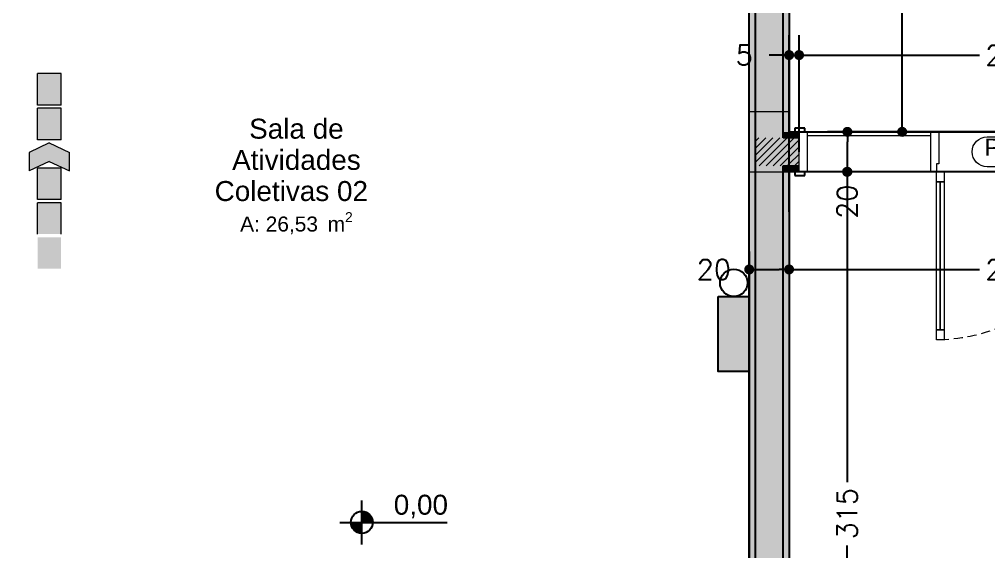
# Model space of a CAD drawing. Header units: metres. Extents: x -1783 to 21505, y -57 to 13660.
# Drawn here: x 12548 to 13033.8, y 10201 to 10467.5 of the extents above; entities that cross this region are included whole.
import ezdxf
from ezdxf.enums import TextEntityAlignment as Align

# ---------------------------------------------------------------- set-up
doc = ezdxf.new("R2010")
doc.units = ezdxf.units.M
doc.header["$MEASUREMENT"] = 0
doc.linetypes.add('Dashed', pattern=[0.07, 0.045, -0.025])
for name, color, linetype, lineweight in [('Bombeiro', 1, 'Continuous', 0), ('Concreto moldado in loco_Pilares.IFC Model_Caneta_No__241', 7, 'Continuous', 13), ('Concreto moldado in loco_Pilares.IFC Model_Caneta_No__4', 7, 'Continuous', 20), ('Marcadores de Porta Archicad_Caneta_No__98', 7, 'Continuous', 0), ('PAREDE CONSTRUIR_Caneta_No__241', 7, 'Continuous', 13), ('PAREDE CONSTRUIR_Caneta_No__3', 7, 'Continuous', 25), ('Portas Archicad_Caneta_No__241', 7, 'Continuous', 13), ('Portas Archicad_Caneta_No__3', 7, 'Continuous', 25), ('Selos de Zona Archicad_Caneta_No__11', 7, 'Continuous', 5)]:
    doc.layers.add(name, color=color, linetype=linetype, lineweight=lineweight)
for name, color, linetype in [('colorida chamar atenção', 10, 'Continuous'), ('Concreto moldado in loco_Pilares.IFC Model', 7, 'Continuous'), ('cotas', 7, 'Continuous'), ('COTAS EXECUTIVO.EXEC', 7, 'Continuous'), ('Marcadores de Porta Archicad', 7, 'Continuous'), ('PAREDE CONSTRUIR', 7, 'Continuous'), ('Portas Archicad', 7, 'Continuous'), ('ZONA', 7, 'Continuous')]:
    doc.layers.add(name, color=color, linetype=linetype)
doc.layers.add('Portas Archicad_Caneta_No__97', color=7, linetype='Continuous', lineweight=5, true_color=0x6b6b6b)
doc.styles.add('GENERATED_STYLE_1', font='arial.ttf')
doc.styles.add('R80', font='romans.shx', dxfattribs={"height": 10})
doc.dimstyles.new('1-50', dxfattribs={"dimtxt": 10, "dimasz": 5, "dimexe": 10, "dimexo": 10, "dimgap": 3, "dimtad": 1, "dimdec": 1, "dimrnd": 1, "dimdsep": 46, "dimtxsty": 'R80', "dimblk": 'DOT', "dimcen": 0, "dimclrd": 252, "dimclre": 252, "dimclrt": 252, "dimadec": 0, "dimazin": 0, "dimtfac": 1, "dimtdec": 1, "dimtix": 1, "dimtmove": 2, "dimatfit": 3, "dimldrblk": 'DOT', "dimfxl": 1, "dimtolj": 1, "dimarcsym": 0})
pattern_1 = [(45, (18585.2446, 16071.2687), (-1.76776695, 1.76776695), [])]

# ---------------------------------------------------------------- blocks, each defined once
blk = doc.blocks.new('iluminação')
at = {"layer": 'colorida chamar atenção'}
blk.add_hatch(color=256, dxfattribs=at).paths.add_polyline_path([(15.52, 37.5), (0, 37.5), (0, 0), (15.52, 0)])
blk.add_lwpolyline([(0, 37.5), (15.52, 37.5), (15.52, 0), (0, 0)], close=True, dxfattribs=at)
blk.add_circle((7.76, 44.38), 6.88, dxfattribs=at)
blk = doc.blocks.new('_Dot')
at = {"color": 0, "linetype": 'ByBlock', "lineweight": -2}
blk.add_line((-0.5, 0), (-1, 0), dxfattribs=at)
at = {"color": 0, "linetype": 'ByBlock', "const_width": 0.5}
blk.add_lwpolyline([(-0.25, 0, 1), (0.25, 0, 1)], format="xyb", close=True, dxfattribs=at)
blk = doc.blocks.new('*D7135')
at = {"layer": 'COTAS EXECUTIVO.EXEC', "color": 252, "lineweight": -2, "transparency": 16777216}
for p, q in [((12451.34, 10646.21), (13000.52, 10646.21)), ((12990.52, 10641.21), (12990.52, 10530.82)), ((12990.52, 10416.21), (12990.52, 10499.11)), ((12943.84, 10411.21), (13000.52, 10411.21))]:
    blk.add_line(p, q, dxfattribs=at)
at = {"layer": 'COTAS EXECUTIVO.EXEC', "color": 252, "lineweight": -2, "transparency": 16777216, "xscale": 5, "yscale": 5, "zscale": 5}
for p, rotation in [((12990.52, 10646.21), 90), ((12990.52, 10411.21), 270)]:
    blk.add_blockref('_Dot', p, dxfattribs=dict(at, rotation=rotation))
at = {"layer": 'COTAS EXECUTIVO.EXEC', "color": 252, "transparency": 16777216, "insert": (12990.52, 10514.97), "char_height": 10, "attachment_point": 5, "rotation": 90, "style": 'R80'}
blk.add_mtext('\\A1;235', dxfattribs=at)
blk = doc.blocks.new('*D7148')
at = {"layer": 'COTAS EXECUTIVO.EXEC', "color": 252, "lineweight": -2, "transparency": 16777216}
for p, q in [((12933.84, 10371.21), (12933.84, 10459.66)), ((12938.84, 10401.21), (12938.84, 10459.66)), ((12928.84, 10449.66), (12923.84, 10449.66)), ((12933.84, 10449.66), (12938.84, 10449.66)), ((12943.84, 10449.66), (12948.84, 10449.66))]:
    blk.add_line(p, q, dxfattribs=at)
at = {"layer": 'COTAS EXECUTIVO.EXEC', "color": 252, "lineweight": -2, "transparency": 16777216, "xscale": 5, "yscale": 5, "zscale": 5}
blk.add_blockref('_Dot', (12933.84, 10449.66), dxfattribs=at)
at = {"layer": 'COTAS EXECUTIVO.EXEC', "color": 252, "lineweight": -2, "transparency": 16777216, "xscale": 5, "yscale": 5, "zscale": 5, "rotation": 180}
blk.add_blockref('_Dot', (12938.84, 10449.66), dxfattribs=at)
at = {"layer": 'COTAS EXECUTIVO.EXEC', "color": 252, "transparency": 16777216, "insert": (12911.32, 10449.66), "char_height": 10, "attachment_point": 5, "style": 'R80'}
blk.add_mtext('\\A1;5', dxfattribs=at)
blk = doc.blocks.new('*D7149')
at = {"layer": 'COTAS EXECUTIVO.EXEC', "color": 252, "lineweight": -2, "transparency": 16777216}
for p, q in [((12938.84, 10401.21), (12938.84, 10459.66)), ((13178.84, 10401.21), (13178.84, 10459.66)), ((12943.84, 10449.66), (13029.24, 10449.66)), ((13173.84, 10449.66), (13060.95, 10449.66))]:
    blk.add_line(p, q, dxfattribs=at)
at = {"layer": 'COTAS EXECUTIVO.EXEC', "color": 252, "lineweight": -2, "transparency": 16777216, "xscale": 5, "yscale": 5, "zscale": 5, "rotation": 180}
blk.add_blockref('_Dot', (12938.84, 10449.66), dxfattribs=at)
at = {"layer": 'COTAS EXECUTIVO.EXEC', "color": 252, "lineweight": -2, "transparency": 16777216, "xscale": 5, "yscale": 5, "zscale": 5}
blk.add_blockref('_Dot', (13178.84, 10449.66), dxfattribs=at)
at = {"layer": 'COTAS EXECUTIVO.EXEC', "color": 252, "transparency": 16777216, "insert": (13045.1, 10449.66), "char_height": 10, "attachment_point": 5, "style": 'R80'}
blk.add_mtext('\\A1;240', dxfattribs=at)
blk = doc.blocks.new('*D7184')
at = {"layer": 'COTAS EXECUTIVO.EXEC', "color": 252, "lineweight": -2, "transparency": 16777216}
for p, q in [((13548.84, 10391.21), (12952.89, 10391.21)), ((12962.89, 10386.21), (12962.89, 10235.82)), ((12962.89, 10081.21), (12962.89, 10204.11)), ((12441.34, 10076.21), (12972.89, 10076.21))]:
    blk.add_line(p, q, dxfattribs=at)
at = {"layer": 'COTAS EXECUTIVO.EXEC', "color": 252, "lineweight": -2, "transparency": 16777216, "xscale": 5, "yscale": 5, "zscale": 5}
for p, rotation in [((12962.89, 10391.21), 90), ((12962.89, 10076.21), 270)]:
    blk.add_blockref('_Dot', p, dxfattribs=dict(at, rotation=rotation))
at = {"layer": 'COTAS EXECUTIVO.EXEC', "color": 252, "transparency": 16777216, "insert": (12962.89, 10219.97), "char_height": 10, "attachment_point": 5, "rotation": 90, "style": 'R80'}
blk.add_mtext('\\A1;315', dxfattribs=at)
blk = doc.blocks.new('*D7185')
at = {"layer": 'COTAS EXECUTIVO.EXEC', "color": 252, "lineweight": -2, "transparency": 16777216}
for p, q in [((13538.84, 10411.21), (12953.06, 10411.21)), ((12963.06, 10396.21), (12963.06, 10406.21)), ((13548.84, 10391.21), (12953.06, 10391.21))]:
    blk.add_line(p, q, dxfattribs=at)
at = {"layer": 'COTAS EXECUTIVO.EXEC', "color": 252, "lineweight": -2, "transparency": 16777216, "xscale": 5, "yscale": 5, "zscale": 5}
for p, rotation in [((12963.06, 10411.21), 90), ((12963.06, 10391.21), 270)]:
    blk.add_blockref('_Dot', p, dxfattribs=dict(at, rotation=rotation))
at = {"layer": 'COTAS EXECUTIVO.EXEC', "color": 252, "transparency": 16777216, "insert": (12962.89, 10376.22), "char_height": 10, "attachment_point": 5, "rotation": 90, "style": 'R80'}
blk.add_mtext('\\A1;20', dxfattribs=at)
blk = doc.blocks.new('*D7357')
at = {"layer": 'COTAS EXECUTIVO.EXEC', "color": 252, "lineweight": -2, "transparency": 16777216}
for p, q in [((12913.84, 10351.21), (12913.84, 10332.29)), ((12933.84, 10351.21), (12933.84, 10332.29)), ((12918.84, 10342.29), (12928.84, 10342.29))]:
    blk.add_line(p, q, dxfattribs=at)
at = {"layer": 'COTAS EXECUTIVO.EXEC', "color": 252, "lineweight": -2, "transparency": 16777216, "xscale": 5, "yscale": 5, "zscale": 5, "rotation": 180}
blk.add_blockref('_Dot', (12913.84, 10342.29), dxfattribs=at)
at = {"layer": 'COTAS EXECUTIVO.EXEC', "color": 252, "lineweight": -2, "transparency": 16777216, "xscale": 5, "yscale": 5, "zscale": 5}
blk.add_blockref('_Dot', (12933.84, 10342.29), dxfattribs=at)
at = {"layer": 'COTAS EXECUTIVO.EXEC', "color": 252, "transparency": 16777216, "insert": (12896.12, 10342.29), "char_height": 10, "attachment_point": 5, "style": 'R80'}
blk.add_mtext('\\A1;20', dxfattribs=at)
blk = doc.blocks.new('*D7358')
at = {"layer": 'COTAS EXECUTIVO.EXEC', "color": 252, "lineweight": -2, "transparency": 16777216}
for p, q in [((13183.84, 10613.71), (13183.84, 10332.29)), ((12933.84, 10351.21), (12933.84, 10332.29)), ((12938.84, 10342.29), (13029.24, 10342.29)), ((13178.84, 10342.29), (13060.95, 10342.29))]:
    blk.add_line(p, q, dxfattribs=at)
at = {"layer": 'COTAS EXECUTIVO.EXEC', "color": 252, "lineweight": -2, "transparency": 16777216, "xscale": 5, "yscale": 5, "zscale": 5, "rotation": 180}
blk.add_blockref('_Dot', (12933.84, 10342.29), dxfattribs=at)
at = {"layer": 'COTAS EXECUTIVO.EXEC', "color": 252, "lineweight": -2, "transparency": 16777216, "xscale": 5, "yscale": 5, "zscale": 5}
blk.add_blockref('_Dot', (13183.84, 10342.29), dxfattribs=at)
at = {"layer": 'COTAS EXECUTIVO.EXEC', "color": 252, "transparency": 16777216, "insert": (13045.1, 10342.29), "char_height": 10, "attachment_point": 5, "style": 'R80'}
blk.add_mtext('\\A1;250', dxfattribs=at)
blk = doc.blocks.new('*D7429')
at = {"layer": 'COTAS EXECUTIVO.EXEC', "color": 252, "lineweight": -2, "transparency": 16777216}
for p, q in [((12448.34, 10351.21), (12448.34, 10003.95)), ((12913.84, 10351.21), (12913.84, 10003.95)), ((12453.34, 10013.95), (12651.49, 10013.95)), ((12908.84, 10013.95), (12683.2, 10013.95))]:
    blk.add_line(p, q, dxfattribs=at)
at = {"layer": 'COTAS EXECUTIVO.EXEC', "color": 252, "lineweight": -2, "transparency": 16777216, "xscale": 5, "yscale": 5, "zscale": 5, "rotation": 180}
blk.add_blockref('_Dot', (12448.34, 10013.95), dxfattribs=at)
at = {"layer": 'COTAS EXECUTIVO.EXEC', "color": 252, "lineweight": -2, "transparency": 16777216, "xscale": 5, "yscale": 5, "zscale": 5}
blk.add_blockref('_Dot', (12913.84, 10013.95), dxfattribs=at)
at = {"layer": 'COTAS EXECUTIVO.EXEC', "color": 252, "transparency": 16777216, "insert": (12667.35, 10013.95), "char_height": 10, "attachment_point": 5, "style": 'R80'}
blk.add_mtext('\\A1;466', dxfattribs=at)
blk = doc.blocks.new('*D7430')
at = {"layer": 'COTAS EXECUTIVO.EXEC', "color": 252, "lineweight": -2, "transparency": 16777216}
for p, q in [((12913.84, 10351.21), (12913.84, 10003.95)), ((12933.84, 10351.21), (12933.84, 10003.95)), ((12918.84, 10013.95), (12928.84, 10013.95))]:
    blk.add_line(p, q, dxfattribs=at)
at = {"layer": 'COTAS EXECUTIVO.EXEC', "color": 252, "lineweight": -2, "transparency": 16777216, "xscale": 5, "yscale": 5, "zscale": 5, "rotation": 180}
blk.add_blockref('_Dot', (12913.84, 10013.95), dxfattribs=at)
at = {"layer": 'COTAS EXECUTIVO.EXEC', "color": 252, "lineweight": -2, "transparency": 16777216, "xscale": 5, "yscale": 5, "zscale": 5}
blk.add_blockref('_Dot', (12933.84, 10013.95), dxfattribs=at)
at = {"layer": 'COTAS EXECUTIVO.EXEC', "color": 252, "transparency": 16777216, "insert": (12896.12, 10013.95), "char_height": 10, "attachment_point": 5, "style": 'R80'}
blk.add_mtext('\\A1;20', dxfattribs=at)
blk = doc.blocks.new('Sala de Atividades Coletivas 02_9_2_6', base_point=(-58.9837, -56.8062))
at = {"layer": 'Selos de Zona Archicad_Caneta_No__11', "color": 7, "lineweight": 5, "insert": (-58.9837, -56.5347), "char_height": 0.1, "width": 1, "attachment_point": 2, "line_spacing_factor": 0.93658, "style": 'GENERATED_STYLE_1'}
blk.add_mtext('\\A1;\\pt0,0.55;Sala de Atividades Coletivas 02{\\H0.66x;\\S^  ;\\S^  ;}', dxfattribs=at)
at = {"layer": 'Selos de Zona Archicad_Caneta_No__11', "color": 7, "lineweight": 5, "insert": (-58.9837, -57.0028), "char_height": 0.075, "attachment_point": 2, "style": 'GENERATED_STYLE_1'}
blk.add_mtext('\\A1;\\pt0,0.55;A: 26,53{\\H0.66x;\\S^  ;} m{\\H0.66x;\\S2^  ;}', dxfattribs=at)
blk = doc.blocks.new('Double Door with Sidelight 26')
at = {"layer": 'Portas Archicad_Caneta_No__241', "color": 7, "linetype": 'Continuous', "lineweight": 13}
for p, q in [((-0.512, 0.842), (-0.512, 0.792)), ((-0.472, 0.842), (-0.512, 0.842)), ((-0.472, 0.792), (-0.472, 0.842)), ((1.132, 0.792), (1.132, 0.842)), ((1.132, 0.842), (1.172, 0.842)), ((1.172, 0.842), (1.172, 0.792)), ((-0.512, 0.792), (-0.472, 0.792)), ((-0.492, 0.792), (-0.492, 0.05)), ((1.172, 0.792), (1.132, 0.792)), ((1.152, 0.792), (1.152, 0.05)), ((-0.472, 0.05), (-0.512, 0.05)), ((-0.512, 0.05), (-0.512, 0)), ((-0.472, 0), (-0.472, 0.05)), ((1.132, 0), (1.132, 0.05)), ((1.132, 0.05), (1.172, 0.05)), ((1.172, 0.05), (1.172, 0)), ((-1.2, 0), (-1.222, 0)), ((-1.2, 0), (-1.222, 0)), ((-1.16, 0), (-1.2, 0)), ((-1.2, 0), (-1.2, -0.2)), ((-1.2, 0), (-1.2, -0.03)), ((-1.2, 0), (-1.2, -0.03)), ((-1.16, -0.2), (-1.16, 0)), ((-0.54, 0), (-1.16, 0)), ((-0.512, 0), (-0.54, 0)), ((-0.54, 0), (-0.54, -0.2)), ((-0.512, -0.04), (-0.512, 0)), ((-0.512, 0), (-0.472, 0)), ((1.172, 0), (1.132, 0)), ((1.2, 0), (1.172, 0)), ((1.172, 0), (1.172, -0.04)), ((1.2, -0.2), (1.2, 0)), ((1.2, 0), (1.2, -0.03)), ((1.2, 0), (1.2, -0.03)), ((1.2, 0), (1.222, 0)), ((1.2, 0), (1.222, 0)), ((-1.2, -0.03), (-1.2, -0.17)), ((-1.2, -0.03), (-1.2, -0.17)), ((-0.5, -0.04), (-0.512, -0.04)), ((-0.5, -0.2), (-0.5, -0.04)), ((1.172, -0.04), (1.16, -0.04)), ((1.16, -0.04), (1.16, -0.2)), ((1.2, -0.03), (1.2, -0.17)), ((1.2, -0.03), (1.2, -0.17)), ((-1.2, -0.17), (-1.2, -0.2)), ((-1.2, -0.17), (-1.2, -0.2)), ((-1.16, -0.182), (-0.54, -0.182)), ((1.2, -0.17), (1.2, -0.2)), ((1.2, -0.17), (1.2, -0.2)), ((-1.2, -0.2), (-1.222, -0.2)), ((-1.2, -0.2), (-1.222, -0.2)), ((-1.2, -0.2), (-1.16, -0.2)), ((-0.54, -0.2), (-0.5, -0.2)), ((1.16, -0.2), (1.2, -0.2)), ((1.2, -0.2), (1.222, -0.2)), ((1.2, -0.2), (1.222, -0.2))]:
    blk.add_line(p, q, dxfattribs=at)
at = {"layer": 'Portas Archicad_Caneta_No__241', "color": 7, "linetype": 'Continuous', "lineweight": 13, "flags": 128}
for points in [[(-0.512, 0.792), (-0.512, 0.05), (-0.492, 0.05), (-0.492, 0.792)], [(-0.492, 0.792), (-0.492, 0.05), (-0.472, 0.05), (-0.472, 0.792)], [(1.152, 0.792), (1.152, 0.05), (1.132, 0.05), (1.132, 0.792)], [(1.172, 0.792), (1.172, 0.05), (1.152, 0.05), (1.152, 0.792)], [(-0.54, -0.2), (-1.16, -0.2), (-1.16, 0), (-0.54, 0)]]:
    blk.add_lwpolyline(points, close=True, dxfattribs=at)
at = {"layer": 'Portas Archicad_Caneta_No__3', "color": 7, "linetype": 'Continuous', "lineweight": 25}
for p, q in [((-1.222, 0), (-1.222, 0.019)), ((-1.222, 0.019), (-1.172, 0.019)), ((-1.172, 0), (-1.222, 0)), ((-1.172, 0.019), (-1.172, 0)), ((1.172, 0.019), (1.222, 0.019)), ((1.172, 0), (1.172, 0.019)), ((1.222, 0), (1.172, 0)), ((1.222, 0.019), (1.222, 0)), ((-1.222, -0.219), (-1.222, -0.2)), ((-1.222, -0.2), (-1.172, -0.2)), ((-1.172, -0.219), (-1.222, -0.219)), ((-1.172, -0.2), (-1.172, -0.219)), ((1.172, -0.2), (1.222, -0.2)), ((1.172, -0.219), (1.172, -0.2)), ((1.222, -0.219), (1.172, -0.219)), ((1.222, -0.2), (1.222, -0.219))]:
    blk.add_line(p, q, dxfattribs=at)
at = {"layer": 'Portas Archicad_Caneta_No__97', "color": 251, "linetype": 'Dashed', "lineweight": 5, "true_color": 0x6b6b6b}
for centre, start, end in [((-0.512, 0), 0, 90), ((1.172, 0), 90, 180)]:
    blk.add_arc(centre, 0.842, start, end, dxfattribs=at)
blk = doc.blocks.new('D Marker 22_3')
at = {"layer": 'Marcadores de Porta Archicad_Caneta_No__98', "color": 7, "linetype": 'Continuous', "lineweight": 0, "flags": 128}
blk.add_lwpolyline([(0.2576, -0.175), (-0.2576, -0.175, -1), (-0.2576, -0.025), (0.2576, -0.025, -1)], format="xyb", close=True, dxfattribs=at)
at = {"layer": 'Marcadores de Porta Archicad_Caneta_No__98', "color": 7, "lineweight": 0, "style": 'GENERATED_STYLE_1'}
blk.add_attdef('AC_WIDO_ID', text='', height=0.085, dxfattribs=at).set_placement((-0.2711, -0.1445), align=Align.BOTTOM_LEFT)

msp = doc.modelspace()

# ---------------------------------------------------------------- hatches: boundary and pattern name
at = {"layer": 'Bombeiro'}
h = msp.add_hatch(color=256, dxfattribs=at)
h.paths.add_polyline_path([(12568.89, 10440.361), (12557.116, 10440.361), (12557.116, 10424.653), (12568.89, 10424.653)])
h.paths.add_polyline_path([(12568.89, 10422.999), (12557.116, 10422.999), (12557.116, 10407.291), (12568.89, 10407.291)])
h.paths.add_polyline_path([(12563.003, 10396.378), (12573.125, 10391.69), (12573.125, 10400.95), (12563.003, 10405.637), (12552.881, 10400.95), (12552.881, 10391.69)])
h.paths.add_polyline_path([(12557.116, 10393.071), (12557.116, 10377.362), (12568.89, 10377.362), (12568.89, 10393.071)])
h.paths.add_polyline_path([(12568.89, 10375.709), (12557.116, 10375.709), (12557.116, 10360.001), (12568.89, 10360.001)])
h.paths.add_polyline_path([(12557.116, 10358.347), (12557.116, 10342.639), (12568.89, 10342.639), (12568.89, 10358.347)])
h = msp.add_hatch(color=256, dxfattribs=at)
h.paths.add_polyline_path([(12568.89, 10440.361), (12557.116, 10440.361), (12557.116, 10424.653), (12568.89, 10424.653)])
h.paths.add_polyline_path([(12568.89, 10422.999), (12557.116, 10422.999), (12557.116, 10407.291), (12568.89, 10407.291)])
h.paths.add_polyline_path([(12563.003, 10396.378), (12573.125, 10391.69), (12573.125, 10400.95), (12563.003, 10405.637), (12552.881, 10400.95), (12552.881, 10391.69)])
h.paths.add_polyline_path([(12557.116, 10393.071), (12557.116, 10377.362), (12568.89, 10377.362), (12568.89, 10393.071)])
h.paths.add_polyline_path([(12568.89, 10375.709), (12557.116, 10375.709), (12557.116, 10360.001), (12568.89, 10360.001)])
h.paths.add_polyline_path([(12557.116, 10358.347), (12557.116, 10342.639), (12568.89, 10342.639), (12568.89, 10358.347)])
at = {"layer": 'colorida chamar atenção'}
h = msp.add_hatch(color=256, dxfattribs=at)
h.dxf.hatch_style = 1
h.paths.add_polyline_path([(12916.841, 10649.212), (12916.841, 10408.212), (12930.841, 10408.212), (12930.841, 10649.212)])
h = msp.add_hatch(color=256, dxfattribs=at)
h.dxf.hatch_style = 1
h.paths.add_polyline_path([(12916.841, 10408.212), (12916.841, 10394.212), (12930.841, 10394.212), (12930.841, 10408.212)])
h = msp.add_hatch(color=256, dxfattribs=at)
h.dxf.hatch_style = 1
h.paths.add_polyline_path([(12930.841, 10408.212), (12930.841, 10394.212), (12933.841, 10394.212), (12933.841, 10408.212)])
h = msp.add_hatch(color=256, dxfattribs=at)
h.dxf.hatch_style = 1
h.paths.add_polyline_path([(12933.841, 10408.212), (12933.841, 10394.212), (12938.841, 10394.212), (12938.841, 10408.212)])
h = msp.add_hatch(color=256, dxfattribs=at)
h.dxf.hatch_style = 1
h.paths.add_polyline_path([(12916.841, 10394.212), (12916.841, 10073.212), (12930.841, 10073.212), (12930.841, 10394.212)])
at = {"layer": 'Concreto moldado in loco_Pilares.IFC Model', "linetype": 'Continuous', "lineweight": 0, "true_color": 0x000000}
msp.add_hatch(color=18, dxfattribs=at).paths.add_polyline_path([(12913.845, 10391.209), (12933.845, 10391.209), (12933.845, 10421.209), (12913.845, 10421.209)])
at = {"layer": 'cotas'}
h = msp.add_hatch(color=7, dxfattribs=at)
h.dxf.hatch_style = 1
h.paths.add_polyline_path([(21504.961, 13659.963), (10304.961, 13659.963), (10304.961, 5739.963), (21504.961, 5739.963)])
h.paths.add_polyline_path([(10571.627, 13593.296), (21371.627, 13593.296), (21371.627, 5806.63), (10571.627, 5806.63)], flags=16)
at = {"layer": 'COTAS EXECUTIVO.EXEC'}
for points in [[(12719.671, 10215.597), (12725.171, 10215.597), (12724.752, 10217.702), (12723.56, 10219.486), (12721.776, 10220.678), (12719.671, 10221.097)], [(12719.671, 10215.597), (12714.171, 10215.597), (12714.589, 10213.492), (12715.782, 10211.708), (12717.566, 10210.516), (12719.671, 10210.097)]]:
    msp.add_hatch(color=256, dxfattribs=at).paths.add_polyline_path(points)
at = {"layer": 'PAREDE CONSTRUIR', "linetype": 'Continuous', "lineweight": 0, "true_color": 0xffffff}
for points in [[(12930.841, 10663.212), (12930.841, 10411.212), (12933.841, 10411.212), (12933.841, 10663.212)], [(12913.841, 10646.212), (12913.841, 10076.212), (12916.841, 10076.212), (12916.841, 10646.212)], [(12930.841, 10411.212), (12930.841, 10408.212), (12933.841, 10408.212), (12933.841, 10411.212)], [(12933.841, 10411.212), (12933.841, 10408.212), (12938.841, 10408.212), (12938.841, 10411.212)], [(12930.841, 10394.212), (12930.841, 10391.212), (12933.841, 10391.212), (12933.841, 10394.212)], [(12938.841, 10394.212), (12933.841, 10394.212), (12933.841, 10391.212), (12938.841, 10391.212)], [(12930.841, 10391.212), (12930.841, 10059.212), (12933.841, 10059.212), (12933.841, 10391.212)]]:
    msp.add_hatch(color=7, dxfattribs=at).paths.add_polyline_path(points)
at = {"layer": 'PAREDE CONSTRUIR', "linetype": 'Continuous', "lineweight": 0, "true_color": 0x000000}
h = msp.add_hatch(dxfattribs=at)
h.set_pattern_fill('COMMON_BRICK_0006', color=18, scale=100, style=0, pattern_type=2)
h.set_pattern_definition(pattern_1)
h.paths.add_polyline_path([(12916.841, 10408.212), (12916.841, 10394.212), (12930.841, 10394.212), (12930.841, 10408.212)])
h = msp.add_hatch(dxfattribs=at)
h.set_pattern_fill('COMMON_BRICK_0006', color=18, scale=100, style=0, pattern_type=2)
h.set_pattern_definition(pattern_1)
h.paths.add_polyline_path([(12930.841, 10408.212), (12930.841, 10394.212), (12933.841, 10394.212), (12933.841, 10408.212)])
h = msp.add_hatch(dxfattribs=at)
h.set_pattern_fill('COMMON_BRICK_0006', color=18, scale=100, style=0, pattern_type=2)
h.set_pattern_definition(pattern_1)
h.paths.add_polyline_path([(12933.841, 10408.212), (12933.841, 10394.212), (12938.841, 10394.212), (12938.841, 10408.212)])

# ---------------------------------------------------------------- linework, layer by layer
at = {"layer": 'Bombeiro'}
for p, q in [((12557.116, 10424.653), (12557.116, 10440.361)), ((12568.89, 10440.361), (12557.116, 10440.361)), ((12557.116, 10424.653), (12557.116, 10440.361)), ((12568.89, 10440.361), (12557.116, 10440.361)), ((12568.89, 10424.653), (12568.89, 10440.361)), ((12568.89, 10424.653), (12568.89, 10440.361)), ((12568.89, 10424.653), (12557.116, 10424.653)), ((12568.89, 10424.653), (12557.116, 10424.653)), ((12557.116, 10407.291), (12557.116, 10422.999)), ((12568.89, 10422.999), (12557.116, 10422.999)), ((12557.116, 10407.291), (12557.116, 10422.999)), ((12568.89, 10422.999), (12557.116, 10422.999)), ((12568.89, 10407.291), (12568.89, 10422.999)), ((12568.89, 10407.291), (12568.89, 10422.999)), ((12568.89, 10407.291), (12557.116, 10407.291)), ((12568.89, 10407.291), (12557.116, 10407.291)), ((12563.003, 10405.637), (12552.881, 10400.95)), ((12563.003, 10405.637), (12552.881, 10400.95)), ((12563.003, 10405.637), (12573.125, 10400.95)), ((12563.003, 10405.637), (12573.125, 10400.95)), ((12552.881, 10400.95), (12552.881, 10391.69)), ((12552.881, 10400.95), (12552.881, 10391.69)), ((12573.125, 10391.69), (12573.125, 10400.95)), ((12573.125, 10391.69), (12573.125, 10400.95)), ((12563.003, 10396.378), (12552.881, 10391.69)), ((12563.003, 10396.378), (12552.881, 10391.69)), ((12557.116, 10377.362), (12557.116, 10393.071)), ((12568.89, 10393.071), (12557.116, 10393.071)), ((12557.116, 10377.362), (12557.116, 10393.071)), ((12568.89, 10393.071), (12557.116, 10393.071)), ((12563.003, 10396.378), (12573.125, 10391.69)), ((12563.003, 10396.378), (12573.125, 10391.69)), ((12568.89, 10377.362), (12568.89, 10393.071)), ((12568.89, 10377.362), (12568.89, 10393.071)), ((12568.89, 10377.362), (12557.116, 10377.362)), ((12568.89, 10377.362), (12557.116, 10377.362)), ((12557.116, 10360.001), (12557.116, 10375.709)), ((12568.89, 10375.709), (12557.116, 10375.709)), ((12557.116, 10360.001), (12557.116, 10375.709)), ((12568.89, 10375.709), (12557.116, 10375.709)), ((12568.89, 10360.001), (12568.89, 10375.709)), ((12568.89, 10360.001), (12568.89, 10375.709))]:
    msp.add_line(p, q, dxfattribs=at)
at = {"layer": 'Concreto moldado in loco_Pilares.IFC Model_Caneta_No__241', "color": 7, "linetype": 'Continuous', "lineweight": 13, "flags": 128}
msp.add_lwpolyline([(12913.845, 10391.209), (12933.845, 10391.209), (12933.845, 10421.209), (12913.845, 10421.209)], close=True, dxfattribs=at)
at = {"layer": 'Concreto moldado in loco_Pilares.IFC Model_Caneta_No__4', "color": 7, "linetype": 'Continuous', "lineweight": 20, "flags": 128}
msp.add_lwpolyline([(12913.845, 10391.209), (12933.845, 10391.209), (12933.845, 10421.209), (12913.845, 10421.209)], close=True, dxfattribs=at)
at = {"layer": 'COTAS EXECUTIVO.EXEC'}
for p, q in [((12719.671, 10204.597), (12719.671, 10226.597)), ((12708.671, 10215.597), (12762.363, 10215.597))]:
    msp.add_line(p, q, dxfattribs=at)
at = {"layer": 'COTAS EXECUTIVO.EXEC', "flags": 128}
for points in [[(12093.841, 12400.893), (12093.841, 12250.899), (12933.841, 12250.899), (12933.841, 10816.212), (12323.841, 10816.212), (12323.841, 10666.212), (12933.841, 10666.212), (12933.841, 10411.212), (13183.841, 10411.212), (13183.841, 10836.212), (14003.885, 10836.212), (14003.885, 10986.112), (13183.841, 10986.112), (13183.841, 12400.893), (12933.841, 12400.893)], [(12913.841, 10646.212), (12448.341, 10646.212), (12448.341, 10076.195), (12913.841, 10076.195)], [(14183.841, 10041.212), (14183.841, 10391.212), (12933.841, 10391.212), (12933.841, 10041.212)]]:
    msp.add_lwpolyline(points, close=True, dxfattribs=at)
at = {"layer": 'COTAS EXECUTIVO.EXEC'}
msp.add_circle((12719.671, 10215.597), 5.5, dxfattribs=at)
at = {"layer": 'PAREDE CONSTRUIR_Caneta_No__241', "color": 7, "linetype": 'Continuous', "lineweight": 13}
for p, q in [((12938.841, 10411.212), (12936.641, 10411.212)), ((12938.841, 10408.212), (12938.841, 10411.212)), ((12938.841, 10394.212), (12938.841, 10408.212)), ((12938.841, 10391.212), (12938.841, 10394.212)), ((12938.841, 10391.212), (12936.641, 10391.212))]:
    msp.add_line(p, q, dxfattribs=at)
at = {"layer": 'PAREDE CONSTRUIR_Caneta_No__241', "color": 7, "linetype": 'Continuous', "lineweight": 13, "flags": 128}
for points in [[(12933.841, 10411.212), (12933.841, 10663.212)], [(12913.841, 10646.212), (12913.841, 10076.212)], [(12938.841, 10411.212), (12933.841, 10411.212)], [(12933.841, 10059.212), (12933.841, 10391.212)], [(12933.841, 10391.212), (12938.841, 10391.212)]]:
    msp.add_lwpolyline(points, dxfattribs=at)
at = {"layer": 'PAREDE CONSTRUIR_Caneta_No__3', "color": 7, "linetype": 'Continuous', "lineweight": 25}
for p, q in [((12916.841, 10646.212), (12916.841, 10408.212)), ((12930.841, 10408.212), (12930.841, 10649.212)), ((12916.841, 10408.212), (12916.841, 10394.212)), ((12933.841, 10408.212), (12930.841, 10408.212)), ((12933.841, 10408.212), (12930.841, 10408.212)), ((12938.841, 10408.212), (12933.841, 10408.212)), ((12916.841, 10394.212), (12916.841, 10076.212)), ((12930.841, 10394.212), (12933.841, 10394.212)), ((12930.841, 10073.212), (12930.841, 10394.212)), ((12930.841, 10394.212), (12933.841, 10394.212)), ((12933.841, 10394.212), (12938.841, 10394.212))]:
    msp.add_line(p, q, dxfattribs=at)

# ---------------------------------------------------------------- block references
at = {"layer": 'Bombeiro'}
msp.add_blockref('iluminação', (12898.32, 10291.201), dxfattribs=at)
at = {"layer": 'Marcadores de Porta Archicad', "color": 7, "lineweight": 0, "xscale": 100, "yscale": 100, "zscale": 100}
msp.add_blockref('D Marker 22_3', (13058.841, 10411.212), dxfattribs=at).add_auto_attribs({'AC_WIDO_ID': 'PAD120-A'})
at = {"layer": 'Portas Archicad', "color": 7, "linetype": 'Continuous', "lineweight": 0, "xscale": -100, "yscale": 100, "zscale": 100, "rotation": 180}
msp.add_blockref('Double Door with Sidelight 26', (13058.841, 10391.212), dxfattribs=at)
at = {"layer": 'ZONA', "color": 7, "linetype": 'Continuous', "lineweight": 0, "xscale": 100, "yscale": 100, "zscale": 100}
msp.add_blockref('Sala de Atividades Coletivas 02_9_2_6', (12686.875, 10390.644), dxfattribs=at)

# ---------------------------------------------------------------- texts
at = {"layer": 'COTAS EXECUTIVO.EXEC', "insert": (12735.671, 10217.597), "char_height": 10, "attachment_point": 7, "style": 'GENERATED_STYLE_1'}
msp.add_mtext('\\A1;0,00', dxfattribs=at)

# ---------------------------------------------------------------- dimensions: what is measured, and where the dimension line sits
at = {"layer": 'COTAS EXECUTIVO.EXEC'}
for base, p1, p2, picture, middle in [((12990.517, 10646.212), (12933.841, 10411.212), (12441.341, 10646.212), '*D7135', (12990.517, 10514.966)), ((12963.06, 10411.212), (13558.841, 10391.212), (13548.841, 10411.212), '*D7185', (12962.89, 10376.216)), ((12962.89, 10391.212), (12431.341, 10076.212), (13558.841, 10391.212), '*D7184', (12962.89, 10219.966))]:
    dim = msp.add_linear_dim(base=base, p1=p1, p2=p2, angle=90, dimstyle='1-50', dxfattribs=at)
    dim.commit()
    dim.dimension.update_dxf_attribs({"geometry": picture, "text_midpoint": middle, "dimtype": 160})
for base, p1, p2, picture, middle in [((13183.841, 10342.293), (12933.841, 10361.212), (13183.841, 10623.712), '*D7358', (13045.095, 10342.293)), ((12938.841, 10449.656), (12933.841, 10361.212), (12938.841, 10391.212), '*D7148', (12911.316, 10449.656)), ((13178.841, 10449.656), (12938.841, 10391.212), (13178.841, 10391.212), '*D7149', (13045.095, 10449.656)), ((12913.841, 10013.945), (12448.341, 10361.212), (12913.841, 10361.212), '*D7429', (12667.345, 10013.945)), ((12933.841, 10342.293), (12913.841, 10361.212), (12933.841, 10361.212), '*D7357', (12896.121, 10342.293)), ((12933.841, 10013.945), (12913.841, 10361.212), (12933.841, 10361.212), '*D7430', (12896.121, 10013.945))]:
    dim = msp.add_linear_dim(base=base, p1=p1, p2=p2, dimstyle='1-50', dxfattribs=at)
    dim.commit()
    dim.dimension.update_dxf_attribs({"geometry": picture, "text_midpoint": middle, "dimtype": 160})

doc.saveas('drawing.dxf')
